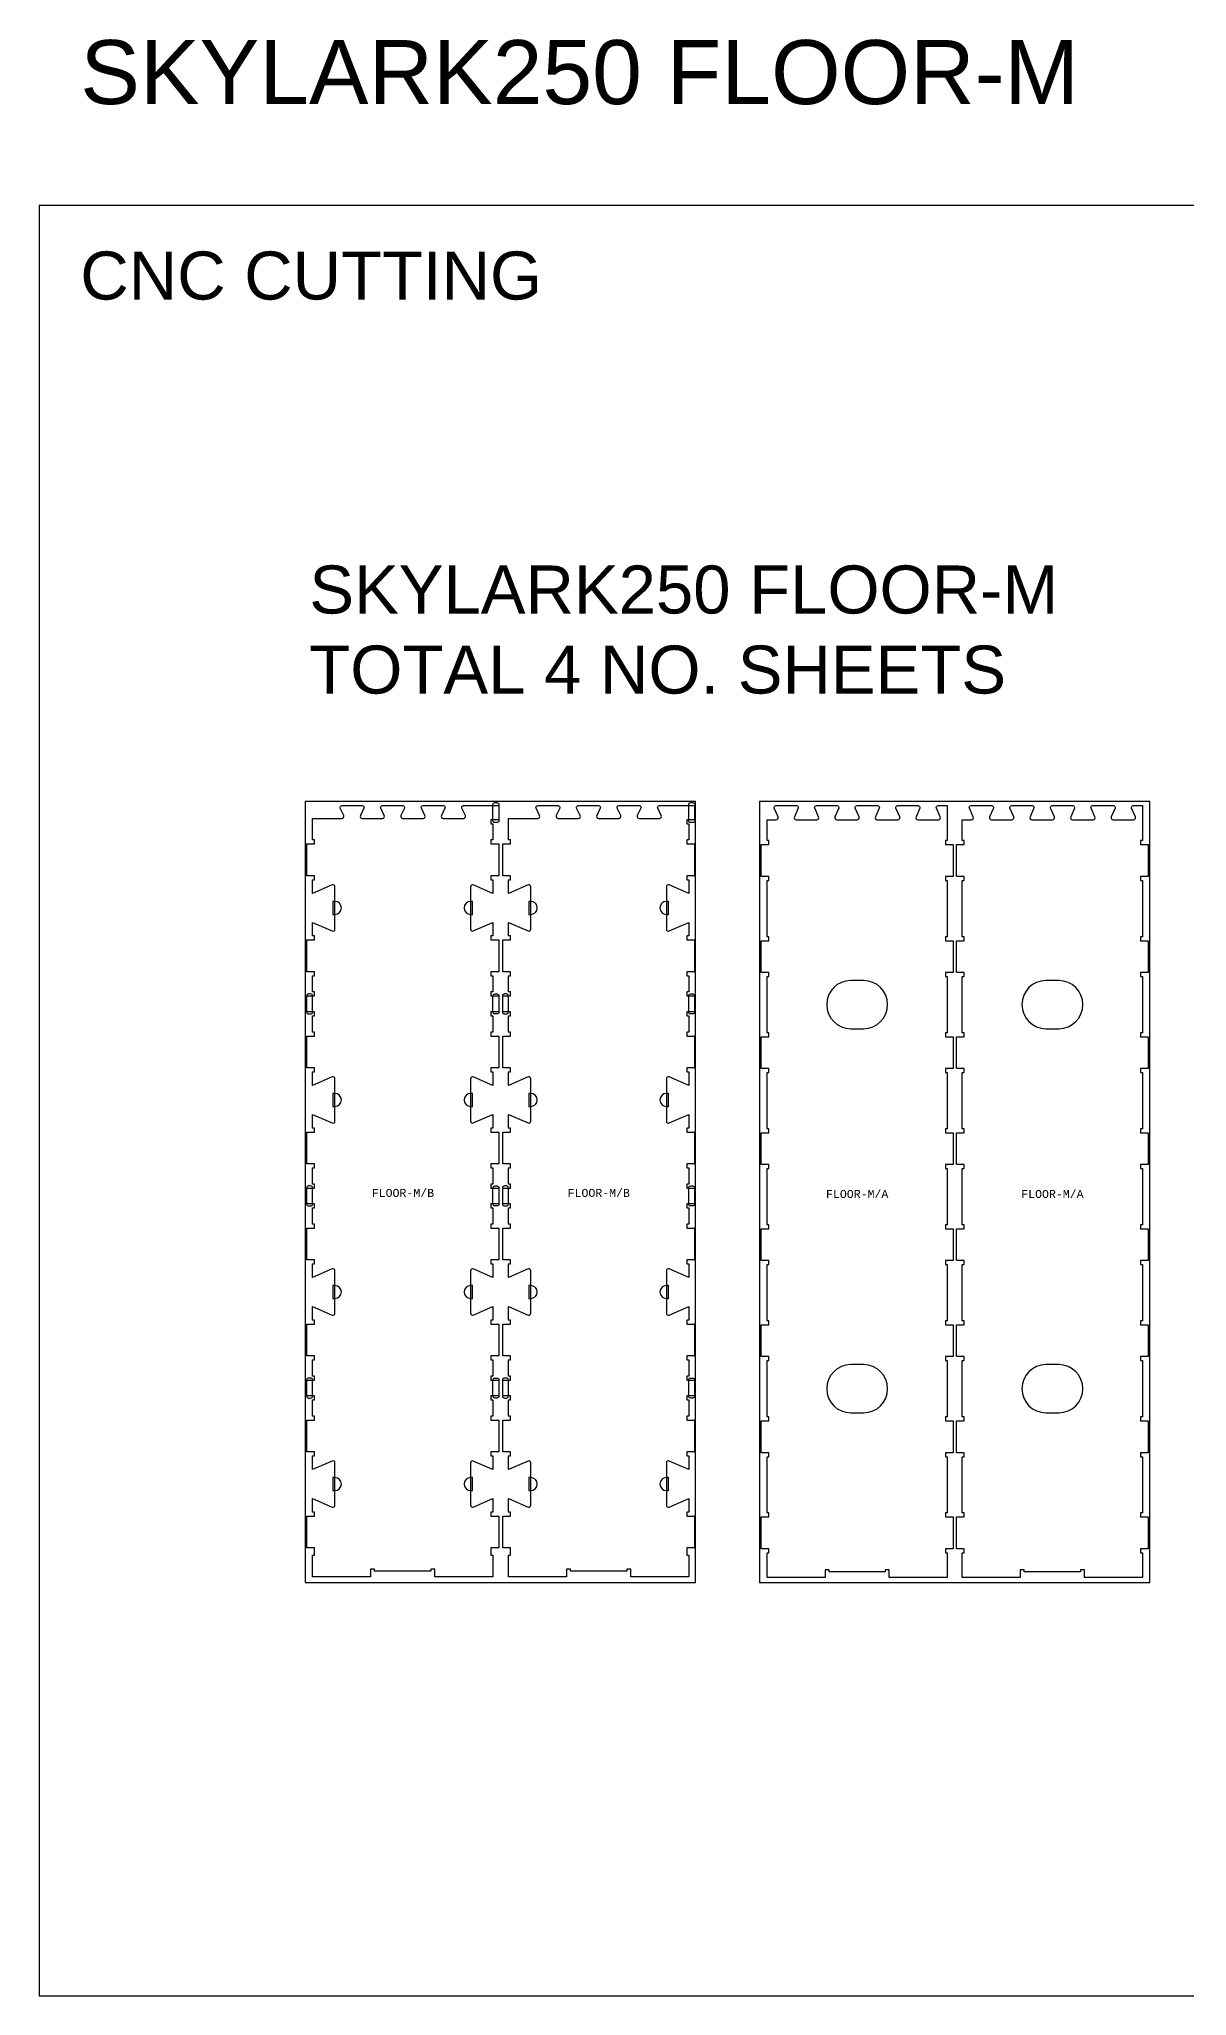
# Model space of a CAD drawing. Extents: x -30 to 12678, y 0 to 23683.
# Drawn here: x 0 to 3587, y 0 to 6113 of the extents above; entities that cross this region are included whole.
import ezdxf

# ---------------------------------------------------------------- set-up
doc = ezdxf.new("R2010")
doc.units = 0
for name, color, linetype in [('0_SHEET_SPRUCEPLY_2440X122', 1, 'CONTINUOUS'), ('1_ANYTOOL_1MMDEEP_LABELS_S', 2, 'CONTINUOUS'), ('3_ANYTOOL_CUTTHROUGH_INSID', 4, 'CONTINUOUS'), ('4_ANYTOOL_CUTTHROUGH_OUTSI', 5, 'CONTINUOUS'), ('5_ANYTOOL_HALF_MILL_9MM_IN', 3, 'CONTINUOUS'), ('DONOTCUT', 7, 'CONTINUOUS')]:
    doc.layers.add(name, color=color, linetype=linetype)
doc.styles.add('ARIAL_REGULAR', font='')
doc.styles.add('MONOTXT_REGULAR', font='')
doc.styles.get('ARIAL_REGULAR').set_extended_font_data('Arial')
doc.styles.get('MONOTXT_REGULAR').set_extended_font_data('Monotxt')

msp = doc.modelspace()

# ---------------------------------------------------------------- linework, layer by layer
at = {"layer": '0_SHEET_SPRUCEPLY_2440X122'}
for points in [[(831.3, 1290.9), (2051.3, 1290.9), (2051.3, 3730.9), (831.3, 3730.9)], [(2251.3, 1290.9), (3471.3, 1290.9), (3471.3, 3730.9), (2251.3, 3730.9)]]:
    msp.add_lwpolyline(points, close=True, dxfattribs=at)
at = {"layer": '3_ANYTOOL_CUTTHROUGH_INSID'}
for points in [[(2576.3, 3172), (2536.3, 3172, 1), (2536.3, 3021.5), (2576.3, 3021.5, 1)], [(3186.3, 3172), (3146.3, 3172, 1), (3146.3, 3021.5), (3186.3, 3021.5, 1)], [(2576.3, 1972), (2536.3, 1972, 1), (2536.3, 1821.5), (2576.3, 1821.5, 1)], [(3186.3, 1972), (3146.3, 1972, 1), (3146.3, 1821.5), (3186.3, 1821.5, 1)]]:
    msp.add_lwpolyline(points, format="xyb", close=True, dxfattribs=at)
at = {"layer": '4_ANYTOOL_CUTTHROUGH_OUTSI'}
for points in [[(946.3, 3678.7, 0.551268), (951.9, 3687.6), (941, 3710.4, -0.551268), (946.2, 3718.7), (1009.6, 3718.7, -0.551268), (1014.8, 3710.4), (1003.9, 3687.6, 0.551268), (1009.6, 3678.7), (1073, 3678.7, 0.551268), (1078.6, 3687.6), (1067.7, 3710.4, -0.551268), (1072.9, 3718.7), (1136.3, 3718.7, -0.551268), (1141.5, 3710.4), (1130.6, 3687.6, 0.551268), (1136.3, 3678.7), (1199.7, 3678.7, 0.551268), (1205.3, 3687.6), (1194.4, 3710.4, -0.551268), (1199.6, 3718.7), (1263, 3718.7, -0.551268), (1268.2, 3710.4), (1257.3, 3687.6, 0.551268), (1263, 3678.7), (1326.4, 3678.7, 0.551268), (1332, 3687.6), (1321.1, 3710.4, -0.551268), (1326.3, 3718.7), (1436, 3718.7), (1436, 3674.2), (1412, 3674.2), (1412, 3661.7), (1418, 3661.7), (1418, 3611.2), (1412, 3611.2), (1412, 3598.7), (1436, 3598.7), (1436, 3499.2), (1412, 3499.2), (1412, 3486.7), (1418, 3486.7), (1418, 3444.3), (1356.8, 3470.8), (1356.8, 3470.8, 0.539734), (1348, 3465.1), (1348, 3332.7, 0.539734), (1356.8, 3327), (1418, 3353.5), (1418, 3311.2), (1412, 3311.2), (1412, 3298.7), (1436, 3298.7), (1436, 3199.2), (1412, 3199.2), (1412, 3186.7), (1418, 3186.7), (1418, 3136.2), (1412, 3136.2), (1412, 3123.7), (1436, 3123.7), (1436, 3074.2), (1412, 3074.2), (1412, 3061.7), (1418, 3061.7), (1418, 3011.2), (1412, 3011.2), (1412, 2998.7), (1436, 2998.7), (1436, 2899.2), (1412, 2899.2), (1412, 2886.7), (1418, 2886.7), (1418, 2844.3), (1356.8, 2870.8), (1356.8, 2870.8, 0.539734), (1348, 2865.1), (1348, 2732.7, 0.539734), (1356.8, 2727), (1418, 2753.5), (1418, 2711.2), (1412, 2711.2), (1412, 2698.7), (1436, 2698.7), (1436, 2599.2), (1412, 2599.2), (1412, 2586.7), (1418, 2586.7), (1418, 2536.2), (1412, 2536.2), (1412, 2523.7), (1436, 2523.7), (1436, 2474.2), (1412, 2474.2), (1412, 2461.7), (1418, 2461.7), (1418, 2411.2), (1412, 2411.2), (1412, 2398.7), (1436, 2398.7), (1436, 2299.2), (1412, 2299.2), (1412, 2286.7), (1418, 2286.7), (1418, 2244.3), (1356.8, 2270.8), (1356.8, 2270.8, 0.539734), (1348, 2265.1), (1348, 2132.7, 0.539734), (1356.8, 2127), (1418, 2153.5), (1418, 2111.2), (1412, 2111.2), (1412, 2098.7), (1436, 2098.7), (1436, 1999.2), (1412, 1999.2), (1412, 1986.7), (1418, 1986.7), (1418, 1936.2), (1412, 1936.2), (1412, 1923.7), (1436, 1923.7), (1436, 1874.2), (1412, 1874.2), (1412, 1861.7), (1418, 1861.7), (1418, 1811.2), (1412, 1811.2), (1412, 1798.7), (1436, 1798.7), (1436, 1699.2), (1412, 1699.2), (1412, 1686.7), (1418, 1686.7), (1418, 1644.3), (1356.8, 1670.8), (1356.8, 1670.8, 0.539734), (1348, 1665.1), (1348, 1532.7, 0.539734), (1356.8, 1527), (1418, 1553.5), (1418, 1511.2), (1412, 1511.2), (1412, 1498.7), (1436, 1498.7), (1436, 1399.2), (1412, 1399.2), (1412, 1376.7), (1418, 1376.7), (1418, 1309.2), (1236.5, 1309.2), (1236.5, 1333.2), (1224, 1333.2), (1224, 1327.2), (1048.5, 1327.2), (1048.5, 1333.2), (1036, 1333.2), (1036, 1309.2), (854.5, 1309.2), (854.5, 1376.7), (860.5, 1376.7), (860.5, 1399.2), (836.5, 1399.2), (836.5, 1498.7), (860.5, 1498.7), (860.5, 1511.2), (854.5, 1511.2), (854.5, 1553.5), (915.8, 1527), (915.8, 1527, 0.539734), (924.5, 1532.7), (924.5, 1665.1, 0.539734), (915.8, 1670.8), (854.5, 1644.3), (854.5, 1686.7), (860.5, 1686.7), (860.5, 1699.2), (836.5, 1699.2), (836.5, 1798.7), (860.5, 1798.7), (860.5, 1811.2), (854.5, 1811.2), (854.5, 1861.7), (860.5, 1861.7), (860.5, 1874.2), (836.5, 1874.2), (836.5, 1923.7), (860.5, 1923.7), (860.5, 1936.2), (854.5, 1936.2), (854.5, 1986.7), (860.5, 1986.7), (860.5, 1999.2), (836.5, 1999.2), (836.5, 2098.7), (860.5, 2098.7), (860.5, 2111.2), (854.5, 2111.2), (854.5, 2153.5), (915.8, 2127), (915.8, 2127, 0.539734), (924.5, 2132.7), (924.5, 2265.1, 0.539734), (915.8, 2270.8), (854.5, 2244.3), (854.5, 2286.7), (860.5, 2286.7), (860.5, 2299.2), (836.5, 2299.2), (836.5, 2398.7), (860.5, 2398.7), (860.5, 2411.2), (854.5, 2411.2), (854.5, 2461.7), (860.5, 2461.7), (860.5, 2474.2), (836.5, 2474.2), (836.5, 2523.7), (860.5, 2523.7), (860.5, 2536.2), (854.5, 2536.2), (854.5, 2586.7), (860.5, 2586.7), (860.5, 2599.2), (836.5, 2599.2), (836.5, 2698.7), (860.5, 2698.7), (860.5, 2711.2), (854.5, 2711.2), (854.5, 2753.5), (915.8, 2727), (915.8, 2727, 0.539734), (924.5, 2732.7), (924.5, 2865.1, 0.539734), (915.8, 2870.8), (854.5, 2844.3), (854.5, 2886.7), (860.5, 2886.7), (860.5, 2899.2), (836.5, 2899.2), (836.5, 2998.7), (860.5, 2998.7), (860.5, 3011.2), (854.5, 3011.2), (854.5, 3061.7), (860.5, 3061.7), (860.5, 3074.2), (836.5, 3074.2), (836.5, 3123.7), (860.5, 3123.7), (860.5, 3136.2), (854.5, 3136.2), (854.5, 3186.7), (860.5, 3186.7), (860.5, 3199.2), (836.5, 3199.2), (836.5, 3298.7), (860.5, 3298.7), (860.5, 3311.2), (854.5, 3311.2), (854.5, 3353.5), (915.8, 3327), (915.8, 3327, 0.539734), (924.5, 3332.7), (924.5, 3465.1, 0.539734), (915.8, 3470.8), (854.5, 3444.3), (854.5, 3486.7), (860.5, 3486.7), (860.5, 3499.2), (836.5, 3499.2), (836.5, 3598.7), (860.5, 3598.7), (860.5, 3611.2), (854.5, 3611.2), (854.5, 3678.7), (946.3, 3678.7)], [(1558.3, 3678.7, 0.551268), (1563.9, 3687.6), (1553, 3710.4, -0.551268), (1558.2, 3718.7), (1621.6, 3718.7, -0.551268), (1626.8, 3710.4), (1615.9, 3687.6, 0.551268), (1621.6, 3678.7), (1685, 3678.7, 0.551268), (1690.6, 3687.6), (1679.7, 3710.4, -0.551268), (1684.9, 3718.7), (1748.3, 3718.7, -0.551268), (1753.5, 3710.4), (1742.6, 3687.6, 0.551268), (1748.3, 3678.7), (1811.7, 3678.7, 0.551268), (1817.3, 3687.6), (1806.4, 3710.4, -0.551268), (1811.6, 3718.7), (1875, 3718.7, -0.551268), (1880.2, 3710.4), (1869.3, 3687.6, 0.551268), (1875, 3678.7), (1938.4, 3678.7, 0.551268), (1944, 3687.6), (1933.1, 3710.4, -0.551268), (1938.3, 3718.7), (2048, 3718.7), (2048, 3674.2), (2024, 3674.2), (2024, 3661.7), (2030, 3661.7), (2030, 3611.2), (2024, 3611.2), (2024, 3598.7), (2048, 3598.7), (2048, 3499.2), (2024, 3499.2), (2024, 3486.7), (2030, 3486.7), (2030, 3444.3), (1968.8, 3470.8), (1968.8, 3470.8, 0.539734), (1960, 3465.1), (1960, 3332.7, 0.539734), (1968.8, 3327), (2030, 3353.5), (2030, 3311.2), (2024, 3311.2), (2024, 3298.7), (2048, 3298.7), (2048, 3199.2), (2024, 3199.2), (2024, 3186.7), (2030, 3186.7), (2030, 3136.2), (2024, 3136.2), (2024, 3123.7), (2048, 3123.7), (2048, 3074.2), (2024, 3074.2), (2024, 3061.7), (2030, 3061.7), (2030, 3011.2), (2024, 3011.2), (2024, 2998.7), (2048, 2998.7), (2048, 2899.2), (2024, 2899.2), (2024, 2886.7), (2030, 2886.7), (2030, 2844.3), (1968.8, 2870.8), (1968.8, 2870.8, 0.539734), (1960, 2865.1), (1960, 2732.7, 0.539734), (1968.8, 2727), (2030, 2753.5), (2030, 2711.2), (2024, 2711.2), (2024, 2698.7), (2048, 2698.7), (2048, 2599.2), (2024, 2599.2), (2024, 2586.7), (2030, 2586.7), (2030, 2536.2), (2024, 2536.2), (2024, 2523.7), (2048, 2523.7), (2048, 2474.2), (2024, 2474.2), (2024, 2461.7), (2030, 2461.7), (2030, 2411.2), (2024, 2411.2), (2024, 2398.7), (2048, 2398.7), (2048, 2299.2), (2024, 2299.2), (2024, 2286.7), (2030, 2286.7), (2030, 2244.3), (1968.8, 2270.8), (1968.8, 2270.8, 0.539734), (1960, 2265.1), (1960, 2132.7, 0.539734), (1968.8, 2127), (2030, 2153.5), (2030, 2111.2), (2024, 2111.2), (2024, 2098.7), (2048, 2098.7), (2048, 1999.2), (2024, 1999.2), (2024, 1986.7), (2030, 1986.7), (2030, 1936.2), (2024, 1936.2), (2024, 1923.7), (2048, 1923.7), (2048, 1874.2), (2024, 1874.2), (2024, 1861.7), (2030, 1861.7), (2030, 1811.2), (2024, 1811.2), (2024, 1798.7), (2048, 1798.7), (2048, 1699.2), (2024, 1699.2), (2024, 1686.7), (2030, 1686.7), (2030, 1644.3), (1968.8, 1670.8), (1968.8, 1670.8, 0.539734), (1960, 1665.1), (1960, 1532.7, 0.539734), (1968.8, 1527), (2030, 1553.5), (2030, 1511.2), (2024, 1511.2), (2024, 1498.7), (2048, 1498.7), (2048, 1399.2), (2024, 1399.2), (2024, 1376.7), (2030, 1376.7), (2030, 1309.2), (1848.5, 1309.2), (1848.5, 1333.2), (1836, 1333.2), (1836, 1327.2), (1660.5, 1327.2), (1660.5, 1333.2), (1648, 1333.2), (1648, 1309.2), (1466.5, 1309.2), (1466.5, 1376.7), (1472.5, 1376.7), (1472.5, 1399.2), (1448.5, 1399.2), (1448.5, 1498.7), (1472.5, 1498.7), (1472.5, 1511.2), (1466.5, 1511.2), (1466.5, 1553.5), (1527.8, 1527), (1527.8, 1527, 0.539734), (1536.5, 1532.7), (1536.5, 1665.1, 0.539734), (1527.8, 1670.8), (1466.5, 1644.3), (1466.5, 1686.7), (1472.5, 1686.7), (1472.5, 1699.2), (1448.5, 1699.2), (1448.5, 1798.7), (1472.5, 1798.7), (1472.5, 1811.2), (1466.5, 1811.2), (1466.5, 1861.7), (1472.5, 1861.7), (1472.5, 1874.2), (1448.5, 1874.2), (1448.5, 1923.7), (1472.5, 1923.7), (1472.5, 1936.2), (1466.5, 1936.2), (1466.5, 1986.7), (1472.5, 1986.7), (1472.5, 1999.2), (1448.5, 1999.2), (1448.5, 2098.7), (1472.5, 2098.7), (1472.5, 2111.2), (1466.5, 2111.2), (1466.5, 2153.5), (1527.8, 2127), (1527.8, 2127, 0.539734), (1536.5, 2132.7), (1536.5, 2265.1, 0.539734), (1527.8, 2270.8), (1466.5, 2244.3), (1466.5, 2286.7), (1472.5, 2286.7), (1472.5, 2299.2), (1448.5, 2299.2), (1448.5, 2398.7), (1472.5, 2398.7), (1472.5, 2411.2), (1466.5, 2411.2), (1466.5, 2461.7), (1472.5, 2461.7), (1472.5, 2474.2), (1448.5, 2474.2), (1448.5, 2523.7), (1472.5, 2523.7), (1472.5, 2536.2), (1466.5, 2536.2), (1466.5, 2586.7), (1472.5, 2586.7), (1472.5, 2599.2), (1448.5, 2599.2), (1448.5, 2698.7), (1472.5, 2698.7), (1472.5, 2711.2), (1466.5, 2711.2), (1466.5, 2753.5), (1527.8, 2727), (1527.8, 2727, 0.539734), (1536.5, 2732.7), (1536.5, 2865.1, 0.539734), (1527.8, 2870.8), (1466.5, 2844.3), (1466.5, 2886.7), (1472.5, 2886.7), (1472.5, 2899.2), (1448.5, 2899.2), (1448.5, 2998.7), (1472.5, 2998.7), (1472.5, 3011.2), (1466.5, 3011.2), (1466.5, 3061.7), (1472.5, 3061.7), (1472.5, 3074.2), (1448.5, 3074.2), (1448.5, 3123.7), (1472.5, 3123.7), (1472.5, 3136.2), (1466.5, 3136.2), (1466.5, 3186.7), (1472.5, 3186.7), (1472.5, 3199.2), (1448.5, 3199.2), (1448.5, 3298.7), (1472.5, 3298.7), (1472.5, 3311.2), (1466.5, 3311.2), (1466.5, 3353.5), (1527.8, 3327), (1527.8, 3327, 0.539734), (1536.5, 3332.7), (1536.5, 3465.1, 0.539734), (1527.8, 3470.8), (1466.5, 3444.3), (1466.5, 3486.7), (1472.5, 3486.7), (1472.5, 3499.2), (1448.5, 3499.2), (1448.5, 3598.7), (1472.5, 3598.7), (1472.5, 3611.2), (1466.5, 3611.2), (1466.5, 3678.7), (1558.3, 3678.7)], [(2809.2, 3718.7), (2838, 3718.7), (2838, 3609), (2832, 3609), (2832, 3596.5), (2856, 3596.5), (2856, 3497), (2832, 3497), (2832, 3484.5), (2838, 3484.5), (2838, 3309), (2832, 3309), (2832, 3296.5), (2856, 3296.5), (2856, 3197), (2832, 3197), (2832, 3184.5), (2838, 3184.5), (2838, 3009), (2832, 3009), (2832, 2996.5), (2856, 2996.5), (2856, 2897), (2832, 2897), (2832, 2884.5), (2838, 2884.5), (2838, 2709), (2832, 2709), (2832, 2696.5), (2856, 2696.5), (2856, 2597), (2832, 2597), (2832, 2584.5), (2838, 2584.5), (2838, 2409), (2832, 2409), (2832, 2396.5), (2856, 2396.5), (2856, 2297), (2832, 2297), (2832, 2284.5), (2838, 2284.5), (2838, 2109), (2832, 2109), (2832, 2096.5), (2856, 2096.5), (2856, 1997), (2832, 1997), (2832, 1984.5), (2838, 1984.5), (2838, 1809), (2832, 1809), (2832, 1796.5), (2856, 1796.5), (2856, 1697), (2832, 1697), (2832, 1684.5), (2838, 1684.5), (2838, 1509), (2832, 1509), (2832, 1496.5), (2856, 1496.5), (2856, 1397), (2832, 1397), (2832, 1384.5), (2838, 1384.5), (2838, 1307), (2656.5, 1307), (2656.5, 1331), (2644, 1331), (2644, 1325), (2468.5, 1325), (2468.5, 1331), (2456, 1331), (2456, 1307), (2274.5, 1307), (2274.5, 1384.5), (2280.5, 1384.5), (2280.5, 1397), (2256.5, 1397), (2256.5, 1496.5), (2280.5, 1496.5), (2280.5, 1509), (2274.5, 1509), (2274.5, 1684.5), (2280.5, 1684.5), (2280.5, 1697), (2256.5, 1697), (2256.5, 1796.5), (2280.5, 1796.5), (2280.5, 1809), (2274.5, 1809), (2274.5, 1984.5), (2280.5, 1984.5), (2280.5, 1997), (2256.5, 1997), (2256.5, 2096.5), (2280.5, 2096.5), (2280.5, 2109), (2274.5, 2109), (2274.5, 2284.5), (2280.5, 2284.5), (2280.5, 2297), (2256.5, 2297), (2256.5, 2396.5), (2280.5, 2396.5), (2280.5, 2409), (2274.5, 2409), (2274.5, 2584.5), (2280.5, 2584.5), (2280.5, 2597), (2256.5, 2597), (2256.5, 2696.5), (2280.5, 2696.5), (2280.5, 2709), (2274.5, 2709), (2274.5, 2884.5), (2280.5, 2884.5), (2280.5, 2897), (2256.5, 2897), (2256.5, 2996.5), (2280.5, 2996.5), (2280.5, 3009), (2274.5, 3009), (2274.5, 3184.5), (2280.5, 3184.5), (2280.5, 3197), (2256.5, 3197), (2256.5, 3296.5), (2280.5, 3296.5), (2280.5, 3309), (2274.5, 3309), (2274.5, 3484.5), (2280.5, 3484.5), (2280.5, 3497), (2256.5, 3497), (2256.5, 3596.5), (2280.5, 3596.5), (2280.5, 3609), (2274.5, 3609), (2274.5, 3674.4), (2303.3, 3674.4), (2303.3, 3674.4, 0.538832), (2309, 3683.1), (2297.2, 3710.6, -0.538832), (2302.5, 3718.7), (2366.7, 3718.7, -0.538832), (2371.9, 3710.6), (2360.1, 3683.1, 0.538832), (2365.8, 3674.4), (2430, 3674.4, 0.538832), (2435.7, 3683.1), (2423.8, 3710.6, -0.538832), (2429.1, 3718.7), (2493.3, 3718.7, -0.538832), (2498.6, 3710.6), (2486.7, 3683.1, 0.538832), (2492.5, 3674.4), (2556.7, 3674.4, 0.538832), (2562.4, 3683.1), (2550.5, 3710.6, -0.538832), (2555.8, 3718.7), (2620, 3718.7, -0.538832), (2625.3, 3710.6), (2613.4, 3683.1, 0.538832), (2619.2, 3674.4), (2683.4, 3674.4, 0.538832), (2689.1, 3683.1), (2677.2, 3710.6, -0.538832), (2682.5, 3718.7), (2746.7, 3718.7, -0.538832), (2752, 3710.6), (2740.1, 3683.1, 0.538832), (2745.9, 3674.4), (2810.1, 3674.4, 0.538832), (2815.8, 3683.1), (2803.9, 3710.6, -0.538832)], [(3419.2, 3718.7), (3448, 3718.7), (3448, 3609), (3442, 3609), (3442, 3596.5), (3466, 3596.5), (3466, 3497), (3442, 3497), (3442, 3484.5), (3448, 3484.5), (3448, 3309), (3442, 3309), (3442, 3296.5), (3466, 3296.5), (3466, 3197), (3442, 3197), (3442, 3184.5), (3448, 3184.5), (3448, 3009), (3442, 3009), (3442, 2996.5), (3466, 2996.5), (3466, 2897), (3442, 2897), (3442, 2884.5), (3448, 2884.5), (3448, 2709), (3442, 2709), (3442, 2696.5), (3466, 2696.5), (3466, 2597), (3442, 2597), (3442, 2584.5), (3448, 2584.5), (3448, 2409), (3442, 2409), (3442, 2396.5), (3466, 2396.5), (3466, 2297), (3442, 2297), (3442, 2284.5), (3448, 2284.5), (3448, 2109), (3442, 2109), (3442, 2096.5), (3466, 2096.5), (3466, 1997), (3442, 1997), (3442, 1984.5), (3448, 1984.5), (3448, 1809), (3442, 1809), (3442, 1796.5), (3466, 1796.5), (3466, 1697), (3442, 1697), (3442, 1684.5), (3448, 1684.5), (3448, 1509), (3442, 1509), (3442, 1496.5), (3466, 1496.5), (3466, 1397), (3442, 1397), (3442, 1384.5), (3448, 1384.5), (3448, 1307), (3266.5, 1307), (3266.5, 1331), (3254, 1331), (3254, 1325), (3078.5, 1325), (3078.5, 1331), (3066, 1331), (3066, 1307), (2884.5, 1307), (2884.5, 1384.5), (2890.5, 1384.5), (2890.5, 1397), (2866.5, 1397), (2866.5, 1496.5), (2890.5, 1496.5), (2890.5, 1509), (2884.5, 1509), (2884.5, 1684.5), (2890.5, 1684.5), (2890.5, 1697), (2866.5, 1697), (2866.5, 1796.5), (2890.5, 1796.5), (2890.5, 1809), (2884.5, 1809), (2884.5, 1984.5), (2890.5, 1984.5), (2890.5, 1997), (2866.5, 1997), (2866.5, 2096.5), (2890.5, 2096.5), (2890.5, 2109), (2884.5, 2109), (2884.5, 2284.5), (2890.5, 2284.5), (2890.5, 2297), (2866.5, 2297), (2866.5, 2396.5), (2890.5, 2396.5), (2890.5, 2409), (2884.5, 2409), (2884.5, 2584.5), (2890.5, 2584.5), (2890.5, 2597), (2866.5, 2597), (2866.5, 2696.5), (2890.5, 2696.5), (2890.5, 2709), (2884.5, 2709), (2884.5, 2884.5), (2890.5, 2884.5), (2890.5, 2897), (2866.5, 2897), (2866.5, 2996.5), (2890.5, 2996.5), (2890.5, 3009), (2884.5, 3009), (2884.5, 3184.5), (2890.5, 3184.5), (2890.5, 3197), (2866.5, 3197), (2866.5, 3296.5), (2890.5, 3296.5), (2890.5, 3309), (2884.5, 3309), (2884.5, 3484.5), (2890.5, 3484.5), (2890.5, 3497), (2866.5, 3497), (2866.5, 3596.5), (2890.5, 3596.5), (2890.5, 3609), (2884.5, 3609), (2884.5, 3674.4), (2913.3, 3674.4), (2913.3, 3674.4, 0.538832), (2919, 3683.1), (2907.2, 3710.6, -0.538832), (2912.5, 3718.7), (2976.7, 3718.7, -0.538832), (2981.9, 3710.6), (2970.1, 3683.1, 0.538832), (2975.8, 3674.4), (3040, 3674.4, 0.538832), (3045.7, 3683.1), (3033.8, 3710.6, -0.538832), (3039.1, 3718.7), (3103.3, 3718.7, -0.538832), (3108.6, 3710.6), (3096.7, 3683.1, 0.538832), (3102.5, 3674.4), (3166.7, 3674.4, 0.538832), (3172.4, 3683.1), (3160.5, 3710.6, -0.538832), (3165.8, 3718.7), (3230, 3718.7, -0.538832), (3235.3, 3710.6), (3223.4, 3683.1, 0.538832), (3229.2, 3674.4), (3293.4, 3674.4, 0.538832), (3299.1, 3683.1), (3287.2, 3710.6, -0.538832), (3292.5, 3718.7), (3356.7, 3718.7, -0.538832), (3362, 3710.6), (3350.1, 3683.1, 0.538832), (3355.9, 3674.4), (3420.1, 3674.4, 0.538832), (3425.8, 3683.1), (3413.9, 3710.6, -0.538832)]]:
    msp.add_lwpolyline(points, format="xyb", close=True, dxfattribs=at)
at = {"layer": '5_ANYTOOL_HALF_MILL_9MM_IN'}
for points in [[(1436.5, 3671.2, -0.414214), (1430.5, 3665.2), (1424, 3665.2, -0.414214), (1418, 3671.2), (1418, 3721.7, -0.414214), (1424, 3727.7), (1430.5, 3727.7, -0.414214), (1436.5, 3721.7)], [(2048.5, 3671.2, -0.414214), (2042.5, 3665.2), (2036, 3665.2, -0.414214), (2030, 3671.2), (2030, 3721.7, -0.414214), (2036, 3727.7), (2042.5, 3727.7, -0.414214), (2048.5, 3721.7)], [(924.3, 3378.7, 1), (924.3, 3419.2), (918, 3419.2), (918, 3378.7)], [(1348.3, 3419.2, 1), (1348.3, 3378.7), (1354.5, 3378.7), (1354.5, 3419.2)], [(1536.3, 3378.7, 1), (1536.3, 3419.2), (1530, 3419.2), (1530, 3378.7)], [(1960.3, 3419.2, 1), (1960.3, 3378.7), (1966.5, 3378.7), (1966.5, 3419.2)], [(836, 3073.7, 0.414214), (842, 3067.7), (848.5, 3067.7, 0.414214), (854.5, 3073.7), (854.5, 3124.2, 0.414214), (848.5, 3130.2), (842, 3130.2, 0.414214), (836, 3124.2)], [(1436.5, 3073.7, -0.414214), (1430.5, 3067.7), (1424, 3067.7, -0.414214), (1418, 3073.7), (1418, 3124.2, -0.414214), (1424, 3130.2), (1430.5, 3130.2, -0.414214), (1436.5, 3124.2)], [(1448, 3073.7, 0.414214), (1454, 3067.7), (1460.5, 3067.7, 0.414214), (1466.5, 3073.7), (1466.5, 3124.2, 0.414214), (1460.5, 3130.2), (1454, 3130.2, 0.414214), (1448, 3124.2)], [(2048.5, 3073.7, -0.414214), (2042.5, 3067.7), (2036, 3067.7, -0.414214), (2030, 3073.7), (2030, 3124.2, -0.414214), (2036, 3130.2), (2042.5, 3130.2, -0.414214), (2048.5, 3124.2)], [(924.3, 2778.7, 1), (924.3, 2819.2), (918, 2819.2), (918, 2778.7)], [(1348.3, 2819.2, 1), (1348.3, 2778.7), (1354.5, 2778.7), (1354.5, 2819.2)], [(1536.3, 2778.7, 1), (1536.3, 2819.2), (1530, 2819.2), (1530, 2778.7)], [(1960.3, 2819.2, 1), (1960.3, 2778.7), (1966.5, 2778.7), (1966.5, 2819.2)], [(836, 2473.7, 0.414214), (842, 2467.7), (848.5, 2467.7, 0.414214), (854.5, 2473.7), (854.5, 2524.2, 0.414214), (848.5, 2530.2), (842, 2530.2, 0.414214), (836, 2524.2)], [(1436.5, 2473.7, -0.414214), (1430.5, 2467.7), (1424, 2467.7, -0.414214), (1418, 2473.7), (1418, 2524.2, -0.414214), (1424, 2530.2), (1430.5, 2530.2, -0.414214), (1436.5, 2524.2)], [(1448, 2473.7, 0.414214), (1454, 2467.7), (1460.5, 2467.7, 0.414214), (1466.5, 2473.7), (1466.5, 2524.2, 0.414214), (1460.5, 2530.2), (1454, 2530.2, 0.414214), (1448, 2524.2)], [(2048.5, 2473.7, -0.414214), (2042.5, 2467.7), (2036, 2467.7, -0.414214), (2030, 2473.7), (2030, 2524.2, -0.414214), (2036, 2530.2), (2042.5, 2530.2, -0.414214), (2048.5, 2524.2)], [(924.3, 2178.7, 1), (924.3, 2219.2), (918, 2219.2), (918, 2178.7)], [(1348.3, 2219.2, 1), (1348.3, 2178.7), (1354.5, 2178.7), (1354.5, 2219.2)], [(1536.3, 2178.7, 1), (1536.3, 2219.2), (1530, 2219.2), (1530, 2178.7)], [(1960.3, 2219.2, 1), (1960.3, 2178.7), (1966.5, 2178.7), (1966.5, 2219.2)], [(836, 1873.7, 0.414214), (842, 1867.7), (848.5, 1867.7, 0.414214), (854.5, 1873.7), (854.5, 1924.2, 0.414214), (848.5, 1930.2), (842, 1930.2, 0.414214), (836, 1924.2)], [(1436.5, 1873.7, -0.414214), (1430.5, 1867.7), (1424, 1867.7, -0.414214), (1418, 1873.7), (1418, 1924.2, -0.414214), (1424, 1930.2), (1430.5, 1930.2, -0.414214), (1436.5, 1924.2)], [(1448, 1873.7, 0.414214), (1454, 1867.7), (1460.5, 1867.7, 0.414214), (1466.5, 1873.7), (1466.5, 1924.2, 0.414214), (1460.5, 1930.2), (1454, 1930.2, 0.414214), (1448, 1924.2)], [(2048.5, 1873.7, -0.414214), (2042.5, 1867.7), (2036, 1867.7, -0.414214), (2030, 1873.7), (2030, 1924.2, -0.414214), (2036, 1930.2), (2042.5, 1930.2, -0.414214), (2048.5, 1924.2)], [(924.3, 1578.7, 1), (924.3, 1619.2), (918, 1619.2), (918, 1578.7)], [(1348.3, 1619.2, 1), (1348.3, 1578.7), (1354.5, 1578.7), (1354.5, 1619.2)], [(1536.3, 1578.7, 1), (1536.3, 1619.2), (1530, 1619.2), (1530, 1578.7)], [(1960.3, 1619.2, 1), (1960.3, 1578.7), (1966.5, 1578.7), (1966.5, 1619.2)]]:
    msp.add_lwpolyline(points, format="xyb", close=True, dxfattribs=at)
at = {"layer": 'DONOTCUT'}
msp.add_lwpolyline([(0, 0), (7173.1, 0), (7173.1, 5593.4), (0, 5593.4)], close=True, dxfattribs=at)

# ---------------------------------------------------------------- texts
at = {"layer": '0_SHEET_SPRUCEPLY_2440X122', "color": 1, "char_height": 0.5, "width": 4.918, "attachment_point": 1, "style": 'ARIAL_REGULAR'}
for s, insert in [('001 x1', (831.3, 3808.2)), ('002 x1', (2251.3, 3808.2))]:
    msp.add_mtext(s, dxfattribs=dict(at, insert=insert))
at = {"layer": '1_ANYTOOL_1MMDEEP_LABELS_S', "char_height": 25, "width": 486.757, "attachment_point": 5, "style": 'MONOTXT_REGULAR'}
for s, insert in [('FLOOR-M/B', (1136.9, 2508.3)), ('FLOOR-M/B', (1748.9, 2508.3)), ('FLOOR-M/A', (2556.3, 2505)), ('FLOOR-M/A', (3166.3, 2505))]:
    msp.add_mtext(s, dxfattribs=dict(at, insert=insert))
at = {"layer": 'DONOTCUT', "attachment_point": 1, "style": 'ARIAL_REGULAR'}
for s, insert, char_height, width in [('SKYLARK250 FLOOR-M', (128.7, 6110, 0), 200, 6571.739), ('CNC CUTTING', (128.7, 5449.5, 0), 150, 3150), ('{\\fArial;SKYLARK250 FLOOR-M}\\P{\\fArial;TOTAL 4 NO. SHEETS}', (844.3, 4468.6), 150, 4928.804)]:
    msp.add_mtext(s, dxfattribs=dict(at, insert=insert, char_height=char_height, width=width))

doc.saveas('drawing.dxf')
